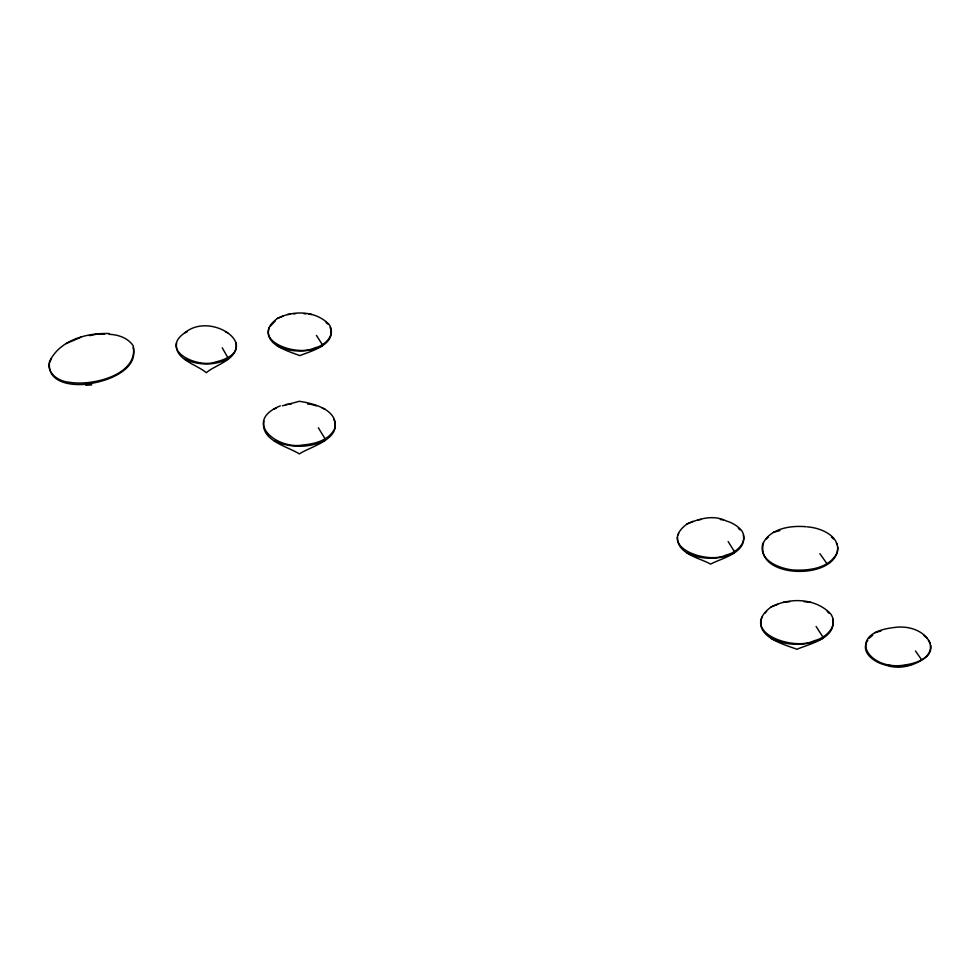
<?xml version="1.0" encoding="UTF-8"?>
<svg xmlns="http://www.w3.org/2000/svg" width="980" height="980" viewBox="0 0 980 980"><rect width="100%" height="100%" fill="white"/><g stroke="black" fill="none" stroke-linecap="round" stroke-linejoin="round"><path stroke-width="1.47" d="M677.413 537.089C676.849 553.921 699.463 557.816 710.598 564.113C721.672 558.11 747.03 552.892 743.306 535.08M49.392 363.641C47.898 385.471 78.645 386.745 93.958 382.874C110.654 379.86 138.339 368.59 133.207 347.447M176.633 342.939C173.558 359.391 197.164 364.597 206.302 372.706C215.453 364.609 239.083 359.391 235.972 342.927M263.926 421.167C260.019 440.571 287.704 446.366 299.353 453.924C309.962 446.635 342.216 439.248 333.923 419.305M49.894 362.306L51.401 358.312M763.53 542.896C753.412 579.278 838.39 580.981 837.753 547.085M269.414 327.357C262.701 344.593 289.002 351.281 299.757 355.63C310.501 351.293 336.826 344.568 330.089 327.332M677.891 535.092L678.687 533.39M762.06 617.118C754.343 636.89 784.49 644.583 796.936 649.274C809.37 643.885 836.834 638.348 832.669 618.968M270.456 325.997L275.233 321.06M867.815 640.21C859.362 652.153 874.981 662.958 885.577 664.979C898.783 670.014 914.438 665.873 925.475 657.58C929.261 654.824 931.551 649.973 930.841 645.293M764.792 613.309L766.63 611.398M766.372 538.914L768.295 536.942M869.187 638.225L872.764 635.138M184.914 332.71C158.515 350.975 198.242 368.272 215.073 362.147C266.45 350.019 212.452 309.876 184.914 332.71L187.131 331.926M280.341 405.855C242.134 421.376 276.973 449.881 302.881 444.994C314.874 443.965 329.243 440.339 334.793 428.419C338.749 409.579 312.951 403.295 299.378 401.298L282.35 405.83M687.017 523.994C656.073 546.938 707.903 564.664 726.303 554.95C736.752 552.72 749.308 541.291 741.395 530.229C737.303 525.721 732.183 522.646 726.339 520.993C713.428 514.463 699.451 518.653 687.017 523.994L693.044 521.311M277.34 318.476C247.903 340.268 297.197 357.137 314.678 347.888C324.613 345.781 336.557 334.915 329.035 324.405C315.744 310.733 293.792 310.06 277.34 318.476L283.073 316.148M771.162 606.926C737.34 631.965 794.008 651.357 814.098 640.736C825.503 638.298 839.235 625.816 830.587 613.75C815.336 598.021 790.064 597.298 771.162 606.926L777.753 604.341M806.124 526.75C790.627 525.28 769.851 528.404 762.624 544.145C758.777 560.707 779.467 568.351 792.477 569.944C808.439 570.96 829.19 568.645 837.202 552.683C841.208 536.207 820.591 527.657 807.348 526.897M891.776 627.837C844.711 634.268 869.297 671.374 904.552 665.028C950.514 658.45 928.207 621.639 892.829 627.715M109.368 333.543C86.914 332.71 59.498 339.974 49.392 361.926C46.489 373.833 59.523 381.808 69.837 382.31C91.569 386.108 138.78 375.377 133.207 345.732C127.915 337.904 118.127 334.609 109.074 334.315M81.218 337.145L66.15 343.588M822.698 638.47C806.601 646.249 787.271 646.249 771.162 638.47M322.175 345.94C308.149 352.702 291.354 352.702 277.34 345.94M273.812 409.089L276.458 408.109M734.179 552.953C719.418 560.033 701.778 560.033 687.017 552.953M324.907 440.535C308.896 448.191 289.823 448.191 273.812 440.535M227.703 359.207C214.265 365.565 198.352 365.565 184.914 359.207M874.932 632.639L880.873 630.998M773.024 532.446L779.909 530.584M89.511 335.638L97.89 333.923L104.676 334.192M293.584 313.894L295.642 313.649M789.843 601.659L783.008 602.369M288.892 404.274L291.183 404.03M910.714 664.979L898.145 666.425L885.577 664.979M287.642 314.507L290.57 314.225M697.858 519.817L700.933 519.535M285.548 404.556L287.777 404.373M85.738 385.275L91.728 384.883M310.979 404.373L316.405 405.843M720.3 519.547L723.375 519.829M308.97 314.237L311.897 314.519M810.901 602.369L804.066 601.671M307.573 404.042L309.864 404.274M303.898 313.649L305.956 313.906M225.51 331.938L227.703 332.71M322.298 408.121L324.907 409.089M923.54 635.126L927.117 638.213M831.518 536.93L833.429 538.89M827.218 611.385L829.068 613.284M326.107 322.371L327.7 324.025M738.32 528.134L739.998 529.886M928.489 640.197L930.363 643.346M819.929 553.688L826.802 563.488M915.442 650.953L921.384 659.454M816.107 626.49L822.698 636.682M316.442 335.417L322.175 344.36M728.152 541.573L734.179 551.226M318.377 427.807L324.907 438.575M222.227 347.814L227.703 357.406M836.295 542.871L837.202 544.843"/></g></svg>
